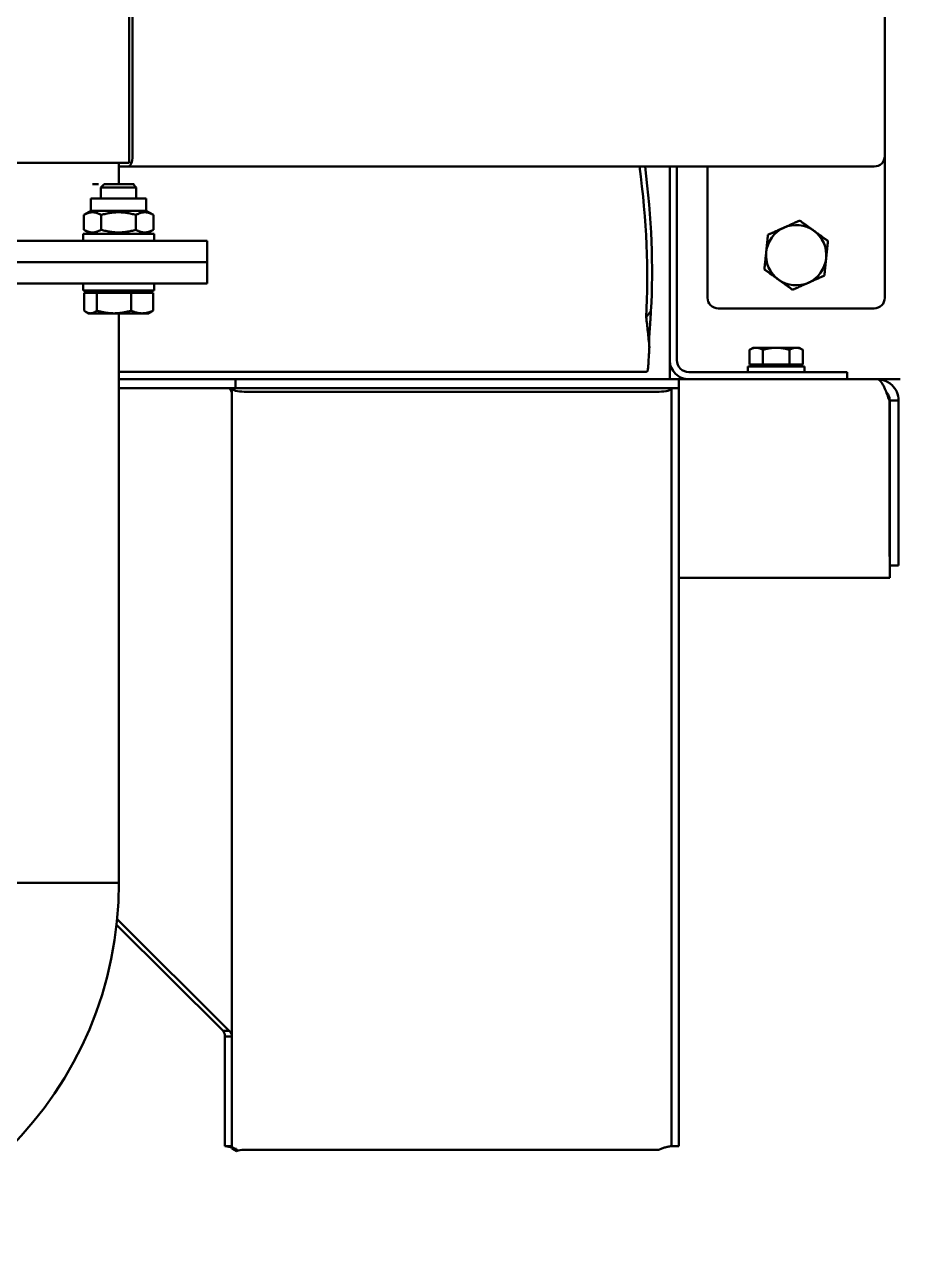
# Model space of a CAD drawing. Extents: x -3873 to 164127, y 7129 to 96529.
# Drawn here: x 63274.1 to 63521, y 67007.5 to 67355.6 of the extents above; entities that cross this region are included whole.
import ezdxf

# ---------------------------------------------------------------- set-up
doc = ezdxf.new("R2010")
doc.units = 0
doc.layers.add('LAYOUT Kromeka', color=1, linetype='CONTINUOUS', lineweight=5)
doc.layers.add('Visible (ISO)', color=7, linetype='CONTINUOUS', lineweight=50)

# ---------------------------------------------------------------- blocks, each defined once
blk = doc.blocks.new('CD30-500-2500 Giblet chiller')
at = {"layer": 'Visible (ISO)', "color": 0}
for p, q in [((107968.92, 16060.64), (107968.92, 16066.04)), ((107974.92, 16065.54), (107974.92, 16063.04)), ((107974.92, 16065.54), (108017.42, 16065.54)), ((108021.42, 16065.54), (108017.42, 16065.54)), ((108021.42, 16065.54), (108021.42, 16063.04)), ((107905.92, 16061.67), (107861.92, 16061.67)), ((107905.92, 16061.67), (107945.92, 16061.67)), ((107968.92, 16060.64), (107968.92, 16059.54)), ((107974.92, 16063.04), (108017.42, 16063.04)), ((107974.92, 16062.97), (108018.92, 16062.97)), ((108017.42, 16063.04), (108018.92, 16063.04)), ((108018.92, 16063.04), (108024.92, 16063.04)), ((108018.92, 16063.04), (108018.92, 16062.97)), ((108024.92, 16063.04), (108024.92, 16003.54)), ((107908.92, 16058.67), (107908.92, 15848.3)), ((107948.92, 16058.67), (107948.92, 16014.67)), ((107968.92, 16059.54), (107968.92, 16003.54)), ((107968.92, 16051.04), (107966.92, 16051.04)), ((107966.92, 16046.04), (107966.92, 16051.04)), ((107966.92, 16046.04), (107966.92, 16006.44)), ((107965.32, 16023.04), (107965.32, 16039.04)), ((107966.92, 16039.04), (107965.32, 16039.04)), ((107960.02, 16037.54), (107960.6, 16038.55)), ((107960.02, 16037.54), (107960.02, 16036.67)), ((107960.02, 16036.67), (107960.02, 16031.04)), ((107964.72, 16038.55), (107960.6, 16038.55)), ((107964.72, 16038.55), (107964.72, 16034.79)), ((107964.72, 16036.74), (107965.32, 16036.74)), ((107964.72, 16034.79), (107960.6, 16034.79)), ((107964.72, 16034.79), (107964.72, 16027.29)), ((107960.02, 16031.04), (107960.02, 16025.41)), ((107960.02, 16025.41), (107960.02, 16024.54)), ((107964.72, 16027.29), (107960.6, 16027.29)), ((107964.72, 16027.29), (107964.72, 16023.54)), ((107964.72, 16025.34), (107965.32, 16025.34)), ((107960.02, 16024.54), (107960.6, 16023.54)), ((107964.72, 16023.54), (107960.6, 16023.54)), ((107966.92, 16023.04), (107965.32, 16023.04)), ((107945.92, 16011.67), (107908.92, 16011.67)), ((107963.52, 16003.04), (107908.92, 16003.04)), ((107908.92, 16001.04), (107963.52, 16001.04)), ((107963.52, 16001.04), (107968.92, 16001.04)), ((107974.92, 16003.54), (107968.92, 16003.54)), ((107968.92, 16001.04), (107968.92, 16003.54)), ((107968.92, 15878.54), (107968.92, 16001.04)), ((107971.42, 16001.54), (107971.42, 16003.54)), ((107971.42, 15878.54), (107971.42, 16001.54)), ((107971.42, 16001.54), (107975.42, 16001.54)), ((107974.92, 16003.54), (108018.92, 16003.54)), ((107975.42, 16001.54), (108016.37, 16001.54)), ((108016.37, 16001.54), (108019.83, 16001.54)), ((108024.92, 16003.54), (108018.92, 16003.54)), ((108019.83, 16001.54), (108184.63, 16001.54)), ((108024.92, 16003.54), (108184.63, 16003.54)), ((108185.17, 16003.54), (108184.63, 16003.54)), ((108184.63, 16001.54), (108185.17, 16001.54)), ((108185.17, 16003.54), (108185.17, 16001.54)), ((107972.42, 15998.04), (107972.42, 15881.04)), ((108186.17, 15998.04), (108186.17, 15881.04)), ((107949.67, 15995.71), (107951.39, 15994.37)), ((107959.56, 15995.26), (107959.9, 15995.28)), ((107966.77, 15994.36), (107966.77, 15845.69)), ((107971.42, 15917.94), (107971.42, 15917.94)), ((107971.42, 15911.94), (107971.42, 15911.94)), ((108185.8, 15877.54), (108186.57, 15878.81)), ((108185.95, 15878.81), (108186.57, 15878.81)), ((107968.92, 15845.69), (107968.92, 15878.54)), ((107968.92, 15878.54), (107971.42, 15878.54)), ((107971.42, 15877.54), (107971.42, 15878.54)), ((107971.42, 15877.54), (107973.04, 15877.54)), ((107971.42, 15877.54), (107971.42, 15876.8)), ((107971.42, 15876.8), (107971.42, 15845.69)), ((107973.04, 15877.54), (108154.22, 15877.54)), ((108121.15, 15845.2), (108152.64, 15876.8)), ((108152.64, 15876.8), (108152.64, 15875.07)), ((108184.64, 15877.54), (108154.22, 15877.54)), ((108154.22, 15877.54), (108154.22, 15875.54)), ((108184.64, 15875.54), (108154.22, 15875.54)), ((108185.17, 15877.54), (108184.64, 15877.54)), ((108184.64, 15875.54), (108185.17, 15875.54)), ((108185.17, 15877.54), (108185.17, 15875.54)), ((108185.54, 15877.54), (108185.8, 15877.54)), ((108122.71, 15845.03), (108152.64, 15875.07)), ((107929.92, 15870.54), (107929.92, 15760.54)), ((107929.92, 15870.54), (107935.92, 15870.54)), ((107935.92, 15760.54), (107935.92, 15870.54)), ((107935.92, 15870.54), (107935.92, 15760.54)), ((107935.92, 15870.54), (107941.92, 15870.54)), ((107941.92, 15760.54), (107941.92, 15870.54)), ((107921.42, 15853.39), (107922.58, 15855.41)), ((107926.75, 15855.41), (107922.58, 15855.41)), ((107927.92, 15853.39), (107926.75, 15855.41)), ((107927.92, 15855.59), (107927.92, 15835.59)), ((107927.92, 15855.59), (107929.92, 15855.59)), ((107941.92, 15855.59), (107943.92, 15855.59)), ((107943.92, 15855.59), (107943.92, 15835.59)), ((107944.52, 15855.3), (107949.56, 15855.3)), ((107944.52, 15849.16), (107944.52, 15855.3)), ((107950.32, 15854.09), (107949.96, 15854.72)), ((107917.92, 15837.79), (107917.92, 15853.39)), ((107921.42, 15853.39), (107917.92, 15853.39)), ((107921.42, 15837.79), (107921.42, 15853.39)), ((107927.89, 15853.44), (107927.92, 15853.44)), ((107944.52, 15853.29), (107943.92, 15853.29)), ((107950.32, 15852.23), (107950.32, 15854.09)), ((107950.32, 15844.31), (107950.32, 15852.23)), ((107851.92, 15848.54), (107907.92, 15848.54)), ((107905.92, 15849.54), (107861.92, 15849.54)), ((107861.92, 15849.54), (107905.92, 15849.54)), ((107907.92, 15782.54), (107907.92, 15848.54)), ((107908.92, 15848.3), (107908.92, 15845.69)), ((107913.92, 15849.67), (107914.84, 15850.59)), ((107913.92, 15849.96), (107913.92, 15849.67)), ((107913.92, 15841.51), (107913.92, 15849.67)), ((107913.92, 15849.23), (107913.92, 15847.6)), ((107914.84, 15850.59), (107914.84, 15840.59)), ((107917.92, 15850.59), (107914.84, 15850.59)), ((107926.75, 15850.5), (107922.58, 15850.5)), ((107944.52, 15849.16), (107949.56, 15849.16)), ((107944.52, 15839.46), (107944.52, 15849.16)), ((107913.92, 15845.69), (107907.92, 15845.69)), ((107950.32, 15845.69), (108110.92, 15845.69)), ((107950.32, 15837.67), (107950.32, 15844.31)), ((108110.92, 15785.39), (108110.92, 15845.69)), ((108110.92, 15785.39), (108110.92, 15845.69)), ((107913.92, 15841.51), (107914.84, 15840.59)), ((107917.92, 15840.59), (107914.84, 15840.59)), ((107926.75, 15840.69), (107922.58, 15840.69)), ((107913.92, 15839.9), (107913.92, 15838.28)), ((107921.42, 15837.79), (107917.92, 15837.79)), ((107921.42, 15837.79), (107922.58, 15835.78)), ((107927.92, 15837.79), (107926.75, 15835.78)), ((107944.52, 15837.89), (107943.92, 15837.89)), ((107944.52, 15835.89), (107944.52, 15839.46)), ((107944.52, 15839.46), (107949.56, 15839.46)), ((107950.32, 15837.09), (107949.96, 15836.47)), ((107950.32, 15837.09), (107950.32, 15837.67)), ((107926.75, 15835.78), (107922.58, 15835.78)), ((107927.92, 15835.59), (107929.92, 15835.59)), ((107941.92, 15835.59), (107943.92, 15835.59)), ((107944.52, 15835.89), (107949.56, 15835.89))]:
    blk.add_line(p, q, dxfattribs=at)
for centre, radius, start, end in [((107905.92, 16058.67), 3, 0, 90), ((107945.92, 16058.67), 3, 0, 90), ((107933.92, 16036.67), 8.5, 84.1118, 144.1118), ((107933.92, 16036.67), 8.5, 24.1118, 84.1118), ((107933.92, 16036.67), 8.5, 144.1118, 204.1118), ((107933.92, 16036.67), 8.5, 324.1118, 24.1118), ((107933.92, 16036.67), 8.5, 204.1118, 264.1118), ((107933.92, 16036.67), 8.5, 264.1118, 324.1118), ((107945.92, 16014.67), 3, 270, 0), ((107963.52, 16006.44), 5.4, 270, 0), ((107963.52, 16006.44), 3.4, 270, 0), ((108110.92, 15739.54), 106.15, 0, 90)]:
    blk.add_arc(centre, radius, start, end, dxfattribs=at)
for centre, major_axis, ratio, start_param, end_param in [((107971.42, 15998.04), (0, -3.5), 0.285714, 1.570796, 3.141593), ((107630.07, 15601.04), (392.16, 364.9), 0.385631, 0.351977, 0.493047), ((107631.79, 15599.7), (392.16, 364.9), 0.385631, 0.351977, 0.49859), ((108094.63, 15146.02), (-348.73, 812.68), 0.714662, 5.935536, 5.939341), ((107960.77, 15994.36), (6, 0), 0.36007, 0, 0.154513), ((107971.42, 15881.04), (0, -3.5), 0.285714, 0, 1.570796), ((108185.17, 15881.04), (0, -3.5), 0.285714, 0, 0.881021), ((108187.92, 15881.04), (0, 3.5), 0.5, 1.570796, 2.260571), ((108154.22, 15872.04), (0, -5.5), 0.575127, 3.141593, 3.665191), ((108154.22, 15872.04), (0, -3.5), 0.903771, 3.141593, 3.665191), ((107905.92, 15848.3), (-3, 0), 0.414214, 3.141593, 4.712389), ((107905.92, 15848.3), (-3, 0), 0.414214, 3.141593, 4.712389)]:
    blk.add_ellipse(centre, major_axis=major_axis, ratio=ratio, start_param=start_param, end_param=end_param, dxfattribs=at)
for points, knots in [([(107968.92, 16059.54), (107968.92, 16060.03), (107968.98, 16060.49), (107969.08, 16060.91), (107969.17, 16061.33), (107969.31, 16061.71), (107969.47, 16062.05), (107969.63, 16062.39), (107969.8, 16062.69), (107969.98, 16062.95), (107970.07, 16063.08), (107970.16, 16063.2), (107970.25, 16063.32), (107970.3, 16063.37), (107970.34, 16063.43), (107970.39, 16063.48), (107970.41, 16063.5), (107970.43, 16063.53), (107970.46, 16063.55), (107970.47, 16063.57), (107970.48, 16063.58), (107970.49, 16063.59), (107970.5, 16063.6), (107970.5, 16063.6), (107970.51, 16063.61), (107970.51, 16063.61), (107970.51, 16063.61), (107970.51, 16063.62), (107970.52, 16063.62), (107970.52, 16063.62), (107970.52, 16063.63), (107971.05, 16064.2), (107971.71, 16064.68), (107972.46, 16065.02), (107973.21, 16065.35), (107974.05, 16065.54), (107974.92, 16065.54)], [0, 0, 0, 0, 0.125, 0.125, 0.125, 0.25, 0.25, 0.25, 0.375, 0.375, 0.375, 0.4375, 0.4375, 0.4375, 0.46875, 0.46875, 0.46875, 0.484375, 0.484375, 0.484375, 0.492187, 0.492187, 0.492187, 0.496094, 0.496094, 0.496094, 0.498047, 0.498047, 0.498047, 0.5, 0.5, 0.5, 0.75, 0.75, 0.75, 1, 1, 1, 1]), ([(107974.92, 16062.97), (107974.33, 16062.76), (107973.74, 16062.54), (107972.61, 16062.11), (107972.08, 16061.9), (107971.26, 16061.54), (107970.95, 16061.4), (107970.4, 16061.11), (107970.15, 16060.97), (107969.6, 16060.61), (107969.35, 16060.4), (107969, 16059.97), (107968.92, 16059.76), (107968.92, 16059.54)], [-1.004485, -1.004485, -1.004485, -1.004485, -0.816142, -0.816142, -0.627811, -0.627811, -0.502386, -0.502386, -0.376889, -0.376889, -0.18845, -0.18845, 0, 0, 0, 0]), ([(107972.49, 16062.06), (107972.77, 16062.33), (107973.11, 16062.57), (107973.92, 16062.93), (107974.41, 16063.04), (107974.92, 16063.04)], [0.5348097, 0.5348097, 0.5348097, 0.5348097, 0.75, 0.75, 1, 1, 1, 1]), ([(108186.17, 15998.04), (108186, 15998.38), (108185.86, 15998.73), (108185.61, 15999.39), (108185.51, 15999.7), (108185.39, 16000.18), (108185.35, 16000.35), (108185.28, 16000.68), (108185.25, 16000.82), (108185.2, 16001.14), (108185.19, 16001.29), (108185.17, 16001.49), (108185.17, 16001.54), (108185.17, 16001.54)], [-0.6358776, -0.6358776, -0.6358776, -0.6358776, -0.5165915, -0.5165915, -0.3973117, -0.3973117, -0.3178719, -0.3178719, -0.2384655, -0.2384655, -0.1192359, -0.1192359, 0, 0, 0, 0]), ([(107956.68, 15995.26), (107956.4, 15995.28), (107956.12, 15995.3), (107955.11, 15995.37), (107954.38, 15995.41), (107953.32, 15995.48), (107952.97, 15995.5), (107952.11, 15995.56), (107951.6, 15995.59), (107950.62, 15995.65), (107950.14, 15995.68), (107949.67, 15995.71)], [0.208445, 0.208445, 0.208445, 0.208445, 0.330827, 0.330827, 0.661808, 0.661808, 0.827246, 0.827246, 1.074901, 1.074901, 1.322632, 1.322632, 1.322632, 1.322632]), ([(107959.9, 15995.28), (107959.15, 15995.21), (107958.41, 15995.13), (107956.95, 15994.98), (107956.23, 15994.91), (107954.81, 15994.76), (107954.1, 15994.68), (107952.73, 15994.53), (107952.05, 15994.45), (107951.39, 15994.37)], [0.000002, 0.000002, 0.000002, 0.000002, 0.321407, 0.321407, 0.643149, 0.643149, 0.96528, 0.96528, 1.28623, 1.28623, 1.28623, 1.28623]), ([(107962.1, 15995.14), (107961.72, 15995.17), (107961.35, 15995.19), (107960.62, 15995.23), (107960.26, 15995.25), (107959.9, 15995.28)], [0, 0, 0, 0, 0.1506341, 0.1506341, 0.3012761, 0.3012761, 0.3012761, 0.3012761]), ([(107964.63, 15994.99), (107965.12, 15994.97), (107965.58, 15994.94), (107966.31, 15994.83), (107966.58, 15994.76), (107966.7, 15994.69)], [0, 0, 0, 0, 0.5, 0.5, 1, 1, 1, 1]), ([(107971.42, 15876.8), (107971.69, 15877.04), (107971.96, 15877.23), (107972.5, 15877.48), (107972.77, 15877.54), (107973.04, 15877.54)], [-0.3310975, -0.3310975, -0.3310975, -0.3310975, -0.1655487, -0.1655487, 0, 0, 0, 0]), ([(108185.78, 15878.25), (108185.64, 15877.88), (108185.52, 15877.49), (108185.35, 15876.81), (108185.28, 15876.5), (108185.21, 15876.02), (108185.19, 15875.83), (108185.17, 15875.6), (108185.17, 15875.54), (108185.17, 15875.54)], [0, 0, 0, 0, 0.1208404, 0.1208404, 0.2359815, 0.2359815, 0.3360751, 0.3360751, 0.4277583, 0.4277583, 0.4277583, 0.4277583])]:
    blk.add_open_spline(points, degree=3, knots=knots, dxfattribs=at)
for points, weights in [([(107927.03, 16041.66), (107928.37, 16043.5), (107929.91, 16045.63)], [1, 1.0379548493, 1]), ([(107929.91, 16045.63), (107932.52, 16045.36), (107934.79, 16045.13)], [1, 1.0379548493, 1]), ([(107934.79, 16045.13), (107937.06, 16044.89), (107939.67, 16044.62)], [1, 1.0379548493, 1]), ([(107939.67, 16044.62), (107940.75, 16042.22), (107941.68, 16040.15)], [1, 1.0379548493, 1]), ([(107924.15, 16037.68), (107925.7, 16039.81), (107927.03, 16041.66)], [1, 1.0379548493, 1]), ([(107941.68, 16040.15), (107942.61, 16038.07), (107943.68, 16035.67)], [1, 1.0379548493, 1]), ([(107926.16, 16033.2), (107925.23, 16035.28), (107924.15, 16037.68)], [1, 1.0379548493, 1]), ([(107943.68, 16035.67), (107942.14, 16033.54), (107940.8, 16031.69)], [1, 1.0379548493, 1]), ([(107960.6, 16038.55), (107960.02, 16037.54), (107960.02, 16036.67)], [1, 1.0379548493, 1]), ([(107960.02, 16036.67), (107960.02, 16035.8), (107960.6, 16034.79)], [1, 1.0379548493, 1]), ([(107928.16, 16028.72), (107927.09, 16031.12), (107926.16, 16033.2)], [1, 1.0379548493, 1]), ([(107960.6, 16034.79), (107960.02, 16032.78), (107960.02, 16031.04)], [1, 1.0379548493, 1]), ([(107933.05, 16028.22), (107930.78, 16028.45), (107928.16, 16028.72)], [1, 1.0379548493, 1]), ([(107940.8, 16031.69), (107939.47, 16029.84), (107937.93, 16027.71)], [1, 1.0379548493, 1]), ([(107960.02, 16031.04), (107960.02, 16029.3), (107960.6, 16027.29)], [1, 1.0379548493, 1]), ([(107937.93, 16027.71), (107935.31, 16027.98), (107933.05, 16028.22)], [1, 1.0379548493, 1]), ([(107960.6, 16027.29), (107960.02, 16026.28), (107960.02, 16025.41)], [1, 1.0379548493, 1]), ([(107960.02, 16025.41), (107960.02, 16024.54), (107960.6, 16023.54)], [1, 1.0379548493, 1]), ([(107922.58, 15855.41), (107921.16, 15852.95), (107922.58, 15850.5)], [1, 1.15470053838, 1]), ([(107926.75, 15850.5), (107928.17, 15852.95), (107926.75, 15855.41)], [1, 1.15470053838, 1]), ([(107950.32, 15852.23), (107950.32, 15853.65), (107949.56, 15855.3)], [1, 1.0379548493, 1]), ([(107949.56, 15855.3), (107949.8, 15855), (107949.96, 15854.72)], [1, 1.01159652537, 1.01610676779]), ([(107949.56, 15849.16), (107950.32, 15850.8), (107950.32, 15852.23)], [1, 1.0379548493, 1]), ([(107922.58, 15850.5), (107921.16, 15845.59), (107922.58, 15840.69)], [1, 1.15470053838, 1]), ([(107926.75, 15840.69), (107928.17, 15845.59), (107926.75, 15850.5)], [1, 1.15470053838, 1]), ([(107950.32, 15844.31), (107950.32, 15846.56), (107949.56, 15849.16)], [1, 1.0379548493, 1]), ([(107949.56, 15839.46), (107950.32, 15842.06), (107950.32, 15844.31)], [1, 1.0379548493, 1]), ([(107922.58, 15840.69), (107921.16, 15838.23), (107922.58, 15835.78)], [1, 1.15470053838, 1]), ([(107926.75, 15835.78), (107928.17, 15838.23), (107926.75, 15840.69)], [1, 1.15470053838, 1]), ([(107950.32, 15837.67), (107950.32, 15838.5), (107949.56, 15839.46)], [1, 1.0379548493, 1]), ([(107949.56, 15835.89), (107950.32, 15836.85), (107950.32, 15837.67)], [1, 1.0379548493, 1])]:
    blk.add_rational_spline(points, weights, degree=2, dxfattribs=at)
blk.add_open_spline([(107956.68, 15995.26), (107957.64, 15995.2), (107958.6, 15995.19), (107959.56, 15995.26)], degree=3, dxfattribs=at)

msp = doc.modelspace()

# ---------------------------------------------------------------- block references
at = {"layer": 'LAYOUT Kromeka', "ltscale": 20, "rotation": 270}
msp.add_blockref('CD30-500-2500 Giblet chiller', (47454.97, 175224.57), dxfattribs=at)

doc.saveas('drawing.dxf')
